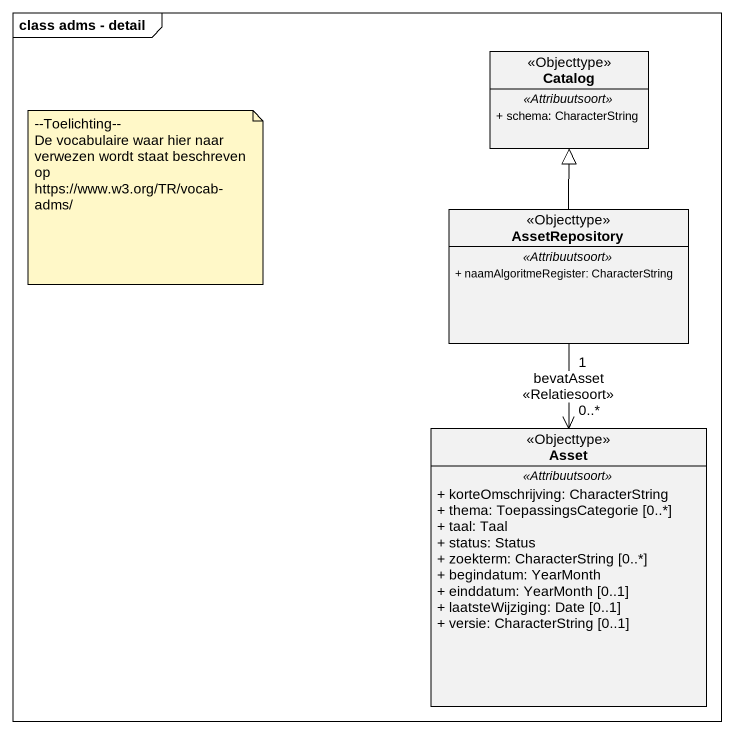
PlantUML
@startuml
mainframe class adms - detail
hide circle
hide empty members
skinparam classAttributeIconSize 0
class Catalog <<Objecttype>> {
  .. <<Attribuutsoort>> ..
  + schema: CharacterString
}
class AssetRepository <<Objecttype>> {
  .. <<Attribuutsoort>> ..
  + naamAlgoritmeRegister: CharacterString
}
class Asset <<Objecttype>> {
  .. <<Attribuutsoort>> ..
  + korteOmschrijving: CharacterString
  + thema: ToepassingsCategorie [0..*]
  + taal: Taal
  + status: Status
  + zoekterm: CharacterString [0..*]
  + begindatum: YearMonth
  + einddatum: YearMonth [0..1]
  + laatsteWijziging: Date [0..1]
  + versie: CharacterString [0..1]
}
AssetRepository -up-|> Catalog
AssetRepository "1" --> "0..*" Asset : bevatAsset\n<<Relatiesoort>>
note as N1
  ~--Toelichting~--
  De vocabulaire waar hier naar verwezen wordt staat beschreven op https://www.w3.org/TR/vocab-adms/
end note
@enduml
